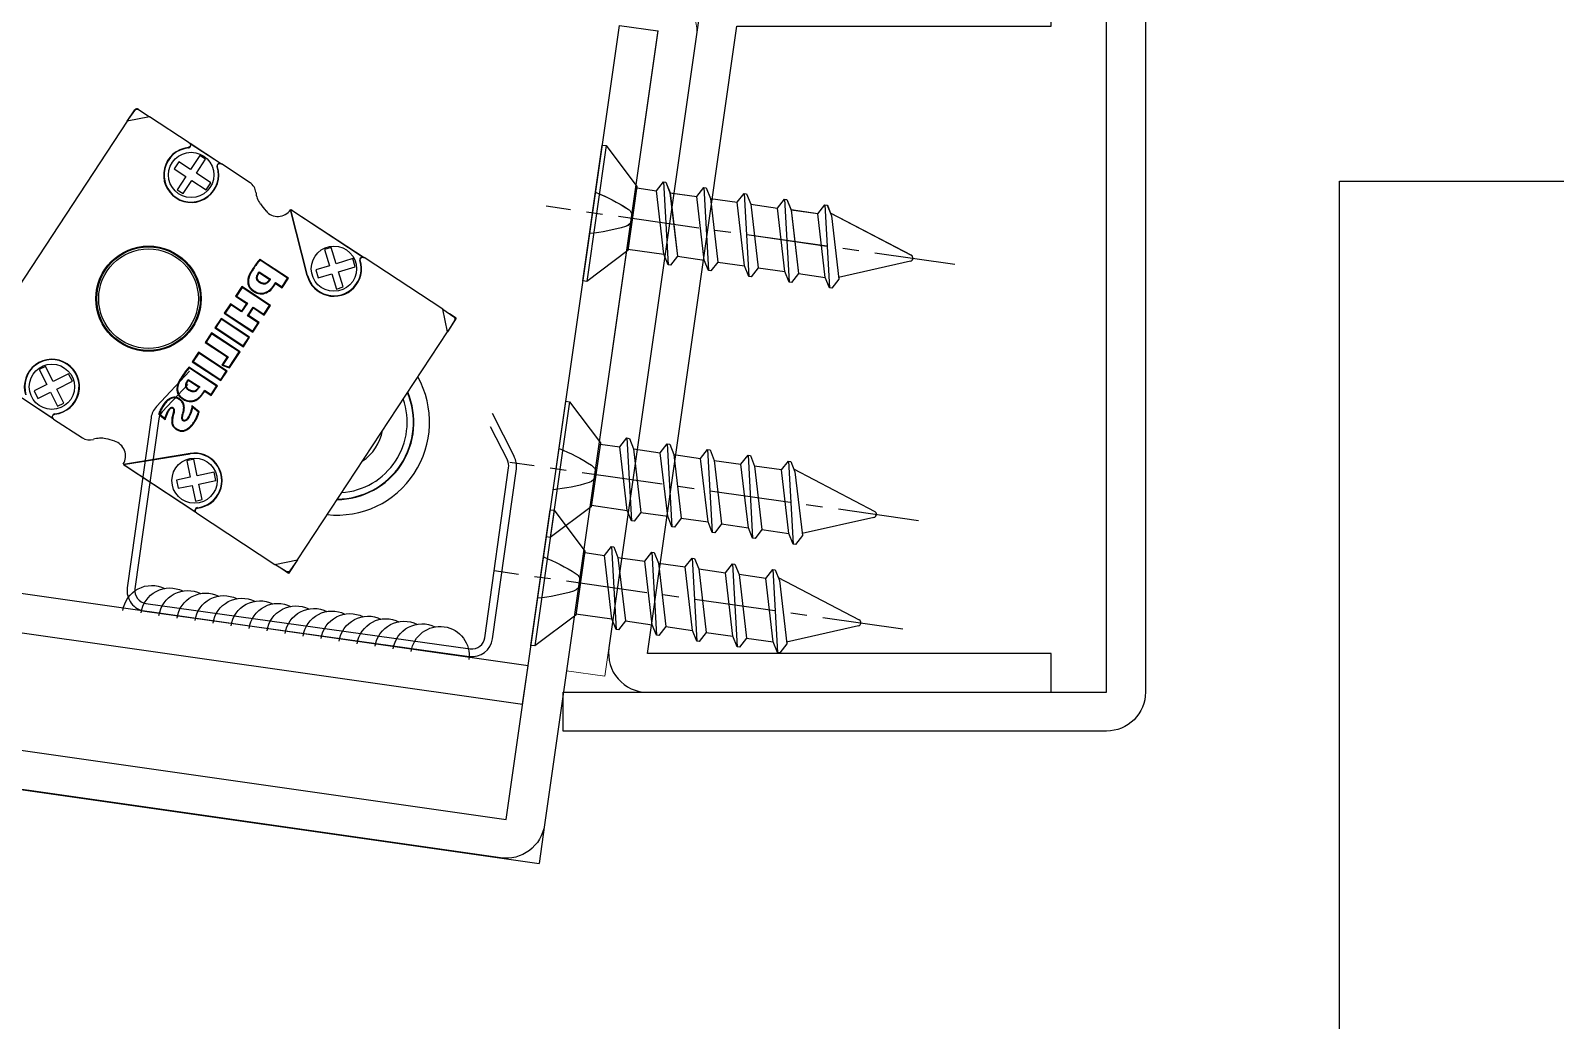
# Model space of a CAD drawing. Extents: x -3378 to 102197, y -3799 to 48702.
# Drawn here: x 58775 to 58892.8, y 17075.7 to 17152.2 of the extents above; entities that cross this region are included whole.
import ezdxf

# ---------------------------------------------------------------- set-up
doc = ezdxf.new("R2010")
doc.units = 0
doc.linetypes.add('CENTER', pattern=[2, 1.25, -0.25, 0.25, -0.25])
for name, color, linetype in [('24WELD', 55, 'Continuous'), ('CENTER', 4, 'CENTER'), ('outline', 255, 'Continuous'), ('螺絲 固定五金 FASTENERS', 124, 'Continuous'), ('螺絲、螺栓', 4, 'Continuous'), ('視覺模型鋁擠型暫替', 4, 'Continuous'), ('金屬面材 METAL PANEL', 2, 'Continuous')]:
    doc.layers.add(name, color=color, linetype=linetype)
doc.layers.add('BCM-ALP', color=7, linetype='Continuous', lineweight=0)

# ---------------------------------------------------------------- blocks, each defined once
blk = doc.blocks.new('*u927')
at = {"layer": 'CENTER', "color": 0, "ltscale": 5}
blk.add_line((28.28, 0), (-3.62, 0), dxfattribs=at)
at = {"layer": '螺絲、螺栓', "color": 0, "linetype": 'ByBlock', "ltscale": 0.2}
for p, q in [((0.3, 5.3), (0.3, -5.3)), ((3.1, 2.5), (3.1, -2.5)), ((3.1, 2.39), (4.64, 2.39)), ((5.08, 3.15), (6.34, -3.15)), ((5.7, 2.39), (7.79, 2.39)), ((8.23, 3.15), (9.49, -3.15)), ((8.85, 2.39), (10.94, 2.39)), ((11.38, 3.15), (12.64, -3.15)), ((12, 2.39), (14.09, 2.39)), ((14.53, 3.15), (15.79, -3.15)), ((17.24, 2.39), (15.15, 2.39)), ((17.68, 3.15), (18.94, -3.15)), ((18.17, 2.61), (24.84, 0.24)), ((24.84, -0.23), (19.52, -2.25)), ((3.1, -2.39), (5.9, -2.39)), ((6.96, -2.39), (9.05, -2.39)), ((10.11, -2.39), (12.2, -2.39)), ((13.26, -2.39), (15.35, -2.39)), ((16.41, -2.39), (18.5, -2.39))]:
    blk.add_line(p, q, dxfattribs=at)
blk.add_lwpolyline([(3.1, -2.5), (0.3, -5.3), (0, -5.3), (0, 5.3), (0.3, 5.3), (3.1, 2.5)], dxfattribs=at)
for points in [[(6.34, -3.15), (5.9, -2.39), (4.64, 2.39), (5.08, 3.15), (5.27, 3.15), (5.7, 2.39), (6.96, -2.39), (6.53, -3.15)], [(9.49, -3.15), (9.05, -2.39), (7.79, 2.39), (8.23, 3.15), (8.42, 3.15), (8.85, 2.39), (10.11, -2.39), (9.68, -3.15)], [(12.64, -3.15), (12.2, -2.39), (10.94, 2.39), (11.38, 3.15), (11.57, 3.15), (12, 2.39), (13.26, -2.39), (12.83, -3.15)], [(15.79, -3.15), (15.35, -2.39), (14.09, 2.39), (14.53, 3.15), (14.72, 3.15), (15.15, 2.39), (16.41, -2.39), (15.98, -3.15)], [(18.94, -3.15), (18.5, -2.39), (17.24, 2.39), (17.68, 3.15), (17.87, 3.15), (18.3, 2.39), (19.56, -2.39), (19.13, -3.15)]]:
    blk.add_lwpolyline(points, close=True, dxfattribs=at)
blk.add_lwpolyline([(0, 1.61, -0.048054), (2.67, 0.68, -0.292428), (3.1, 0, -0.292428), (2.67, -0.68, -0.048054), (0, -1.61, -0.048054)], format="xyb", dxfattribs=at)
blk.add_arc((24.75, 0), 0.252, 292.1627, 69.4623, dxfattribs=at)
blk = doc.blocks.new('*U929')
blk.add_blockref('*u927', (0, 0))
blk = doc.blocks.new('燈座')
for p, q in [((-78.77, 14.27), (-79.2, 11.3)), ((-79.16, 11.3), (0, 0)), ((0.42, 2.97, 0), (0, 0))]:
    blk.add_line(p, q)
at = {"layer": '金屬面材 METAL PANEL', "linetype": 'Continuous'}
for points in [[(9.18, 64.35), (0.42, 2.97, -0.414214), (-2.97, 0.42), (-76.23, 10.88, -0.414214), (-78.77, 14.27), (-77.08, 26.15), (-74.11, 25.73), (-75.59, 15.33, 0.414214), (-74.32, 13.64), (-2.55, 3.39), (6.21, 64.77)], [(-72.55, 15.4), (-71.56, 22.33), (-1.27, 12.3), (-0.85, 15.27), (-71.14, 25.3, 0.414214), (-74.53, 22.76), (-75.52, 15.83)]]:
    blk.add_lwpolyline(points, format="xyb", close=True, dxfattribs=at)
at = {"layer": '螺絲 固定五金 FASTENERS', "rotation": 351.8790730473864}
for p in [(4.14, 50.28, 0), (1.32, 30.48, 0)]:
    blk.add_blockref('*U929', p, dxfattribs=at)
blk = doc.blocks.new('L3燈具')
at = {"color": 133, "linetype": 'Continuous'}
for p, q in [((-14.27, 36.33), (-11.58, 35.06)), ((-14.19, 36.27), (-14.17, 36.24)), ((-11.71, 35.08), (-11.67, 35.08)), ((-5.77, 32.29), (-5.78, 32.29)), ((0.22, 29.42), (0.26, 29.43)), ((-21.69, 13.73), (-24.38, 15.01)), ((-21.76, 13.79), (-21.78, 13.82)), ((-15.87, 10.99), (-15.87, 11)), ((-9.76, 8.08), (-15.72, 10.91)), ((-9.83, 8.14), (-9.86, 8.17))]:
    blk.add_line(p, q, dxfattribs=at)
at = {"color": 165, "linetype": 'Continuous'}
for p, q in [((-13.33, 35.47), (-13.88, 34.3)), ((-12.84, 35.24), (-13.33, 35.47)), ((-14.87, 34.77), (-15.15, 34.18)), ((-15.15, 34.18), (-14.16, 33.71)), ((-13.88, 34.3), (-14.87, 34.77)), ((-13.4, 34.07), (-12.84, 35.24)), ((-14.16, 33.71), (-14.69, 32.6)), ((-14.2, 32.37), (-13.68, 33.48)), ((-13.68, 33.48), (-12.46, 32.9)), ((-12.18, 33.49), (-13.4, 34.07)), ((-12.46, 32.9), (-12.18, 33.49)), ((-14.69, 32.6), (-14.2, 32.37)), ((-3.83, 27.43), (-5.8, 32.27)), ((-3.8, 27.44), (-5.77, 32.29)), ((-2.29, 29.83), (-2.78, 29.6)), ((-2.78, 29.6), (-2.23, 28.42)), ((-1.74, 28.64), (-2.29, 29.83)), ((-2.23, 28.42), (-3.22, 27.96)), ((-0.52, 29.21), (-1.74, 28.64)), ((-1.47, 28.05), (-0.24, 28.62)), ((-0.24, 28.62), (-0.52, 29.21)), ((-8.01, 27.36), (-8.05, 27.38)), ((-5.23, 27.03), (-7.62, 28.16)), ((-7.6, 28.1), (-7.62, 28.16)), ((-5.3, 27.01), (-7.6, 28.1)), ((-7.54, 27.21), (-7.52, 27.14)), ((-7.54, 27.21), (-6.59, 26.76)), ((-7.52, 27.14), (-6.67, 26.73)), ((-3.22, 27.96), (-2.95, 27.37)), ((-2.95, 27.37), (-1.96, 27.83)), ((-1.96, 27.83), (-1.45, 26.71)), ((-0.96, 26.94), (-1.47, 28.05)), ((-6.59, 26.76), (-6.67, 26.73)), ((-6.18, 26.56), (-6.16, 26.49)), ((-6.18, 26.56), (-5.63, 26.3)), ((-6.16, 26.49), (-5.61, 26.23)), ((-5.63, 26.3), (-5.3, 27.01)), ((-5.63, 26.3), (-5.61, 26.23)), ((-5.61, 26.23), (-5.23, 27.03)), ((-5.3, 27.01), (-5.23, 27.03)), ((-1.45, 26.71), (-0.96, 26.94)), ((-8.71, 25.88), (-9.09, 25.08)), ((-9.02, 25.1), (-9.09, 25.08)), ((-9.09, 25.08), (-8.18, 24.65)), ((-8.68, 25.81), (-9.02, 25.1)), ((-9.02, 25.1), (-8.1, 24.67)), ((-6.32, 24.74), (-8.71, 25.88)), ((-8.68, 25.81), (-8.71, 25.88)), ((-6.39, 24.72), (-8.68, 25.81)), ((-9.39, 24.45), (-9.77, 23.65)), ((-9.7, 23.67), (-9.77, 23.65)), ((-9.77, 23.65), (-7.37, 22.51)), ((-9.36, 24.38), (-9.7, 23.67)), ((-9.7, 23.67), (-7.4, 22.58)), ((-8.48, 24.01), (-9.39, 24.45)), ((-9.36, 24.38), (-9.39, 24.45)), ((-8.45, 23.94), (-9.36, 24.38)), ((-8.18, 24.65), (-8.48, 24.01)), ((-8.45, 23.94), (-8.48, 24.01)), ((-8.1, 24.67), (-8.45, 23.94)), ((-8.1, 24.67), (-8.18, 24.65)), ((-7.96, 23.71), (-7.62, 24.44)), ((-7.96, 23.71), (-7.89, 23.74)), ((-7.06, 23.29), (-7.96, 23.71)), ((-7.89, 23.74), (-7.59, 24.37)), ((-6.99, 23.31), (-7.89, 23.74)), ((-7.62, 24.44), (-7.59, 24.37)), ((-7.62, 24.44), (-6.72, 24.01)), ((-7.59, 24.37), (-6.69, 23.94)), ((-6.72, 24.01), (-6.39, 24.72)), ((-6.72, 24.01), (-6.69, 23.94)), ((-6.69, 23.94), (-6.32, 24.74)), ((-6.39, 24.72), (-6.32, 24.74)), ((-9.96, 23.23), (-10.34, 22.43)), ((-10.27, 22.46), (-10.34, 22.43)), ((-10.34, 22.43), (-7.95, 21.3)), ((-9.94, 23.16), (-10.27, 22.46)), ((-10.27, 22.46), (-7.97, 21.37)), ((-7.57, 22.1), (-9.96, 23.23)), ((-9.94, 23.16), (-9.96, 23.23)), ((-7.64, 22.07), (-9.94, 23.16)), ((-7.4, 22.58), (-7.06, 23.29)), ((-7.4, 22.58), (-7.37, 22.51)), ((-7.37, 22.51), (-6.99, 23.31)), ((-7.06, 23.29), (-6.99, 23.31)), ((-10.54, 22.01), (-10.92, 21.21)), ((-10.85, 21.24), (-10.92, 21.21)), ((-10.92, 21.21), (-9.08, 20.34)), ((-10.52, 21.94), (-10.85, 21.24)), ((-10.85, 21.24), (-9.01, 20.37)), ((-8.15, 20.88), (-10.54, 22.01)), ((-10.52, 21.94), (-10.54, 22.01)), ((-8.22, 20.85), (-10.52, 21.94)), ((-7.97, 21.37), (-7.64, 22.07)), ((-7.97, 21.37), (-7.95, 21.3)), ((-7.95, 21.3), (-7.57, 22.1)), ((-7.64, 22.07), (-7.57, 22.1)), ((-11.31, 20.39), (-11.69, 19.59)), ((-11.29, 20.32), (-11.62, 19.62)), ((-8.92, 19.26), (-11.31, 20.39)), ((-11.29, 20.32), (-11.31, 20.39)), ((-8.99, 19.23), (-11.29, 20.32)), ((-9.08, 20.34), (-9.41, 19.66)), ((-9.01, 20.37), (-9.33, 19.7)), ((-9.01, 20.37), (-9.08, 20.34)), ((-8.82, 19.58), (-8.22, 20.85)), ((-8.79, 19.52), (-8.15, 20.88)), ((-8.22, 20.85), (-8.15, 20.88)), ((-9.5, 18.03), (-11.89, 19.16)), ((-11.87, 19.09), (-11.89, 19.16)), ((-9.57, 18), (-11.87, 19.09)), ((-11.62, 19.62), (-11.69, 19.59)), ((-11.69, 19.59), (-9.3, 18.46)), ((-11.62, 19.62), (-9.32, 18.53)), ((-9.33, 19.7), (-9.41, 19.66)), ((-9.41, 19.66), (-8.79, 19.52)), ((-9.33, 19.7), (-8.82, 19.58)), ((-9.32, 18.53), (-8.99, 19.23)), ((-9.3, 18.46), (-8.92, 19.26)), ((-8.99, 19.23), (-8.92, 19.26)), ((-8.82, 19.58), (-8.79, 19.52)), ((-12.28, 18.34), (-12.33, 18.36)), ((-11.81, 18.21), (-11.79, 18.14)), ((-11.81, 18.21), (-10.86, 17.76)), ((-11.79, 18.14), (-10.93, 17.73)), ((-10.86, 17.76), (-10.93, 17.73)), ((-9.9, 17.3), (-9.57, 18)), ((-9.88, 17.23), (-9.5, 18.03)), ((-9.57, 18), (-9.5, 18.03)), ((-9.32, 18.53), (-9.3, 18.46)), ((-22.87, 17.67), (-23.32, 17.36)), ((-23.32, 17.36), (-22.58, 16.29)), ((-22.14, 16.6), (-22.87, 17.67)), ((-21.03, 17.36), (-22.14, 16.6)), ((-21.77, 16.06), (-20.66, 16.83)), ((-20.66, 16.83), (-21.03, 17.36)), ((-10.45, 17.56), (-10.42, 17.49)), ((-10.45, 17.56), (-9.9, 17.3)), ((-10.42, 17.49), (-9.88, 17.23)), ((-9.9, 17.3), (-9.88, 17.23)), ((-22.58, 16.29), (-23.48, 15.68)), ((-23.48, 15.68), (-23.11, 15.14)), ((-23.11, 15.14), (-22.21, 15.76)), ((-22.21, 15.76), (-21.52, 14.75)), ((-21.07, 15.05), (-21.77, 16.06)), ((-12.66, 15.88), (-12.68, 15.84)), ((-11.19, 16.13), (-11.25, 16.23)), ((-10.63, 15.83), (-11.25, 16.23)), ((-10.69, 15.8), (-11.19, 16.13)), ((-10.69, 15.8), (-10.63, 15.83)), ((-21.52, 14.75), (-21.07, 15.05)), ((-13.66, 15.26), (-13.71, 15.24)), ((-13.18, 14.97), (-13.14, 14.88)), ((-11.66, 14.96), (-11.66, 15.01)), ((-15.87, 11.03), (-10.87, 12.57)), ((-15.87, 10.99), (-10.86, 12.53)), ((-10.54, 12.15), (-11.05, 11.96)), ((-11.05, 11.96), (-10.61, 10.74)), ((-10.1, 10.92), (-10.54, 12.15)), ((-10.61, 10.74), (-11.64, 10.37)), ((-8.83, 11.38), (-10.1, 10.92)), ((-9.88, 10.31), (-8.61, 10.77)), ((-8.61, 10.77), (-8.83, 11.38)), ((-11.64, 10.37), (-11.42, 9.76)), ((-11.42, 9.76), (-10.39, 10.13)), ((-10.39, 10.13), (-9.97, 8.97)), ((-9.47, 9.16), (-9.88, 10.31)), ((-9.97, 8.97), (-9.47, 9.16))]:
    blk.add_line(p, q, dxfattribs=at)
for centre, radius in [((-13.78, 33.89), 1.75), ((-1.85, 28.24), 1.75), ((-15.72, 23.96), 4.07), ((-15.72, 23.96), 4), ((-15.72, 23.96), 3.85), ((-22.17, 16.18), 1.75), ((-10.25, 10.52), 1.75)]:
    blk.add_circle(centre, radius, dxfattribs=at)
for centre, radius, start, end in [((-13.78, 33.89), 2.13, 104.2067, 25.0725), ((-13.78, 33.89), 2.1, 103.8351, 25.4441), ((-1.85, 28.24), 2.13, 202.2058, 25.0725), ((-1.85, 28.24), 2.1, 202.2058, 25.4441), ((0.12, 23.37), 9.11, 148.215, 153.8586), ((0.12, 23.37), 9.06, 148.514, 153.8586), ((-4.07, 14.32), 9.2, 148.2538, 153.92), ((-4.07, 14.32), 9.14, 148.5502, 153.92), ((-22.17, 16.18), 2.13, 284.2067, 205.0725), ((-22.17, 16.18), 2.1, 283.8351, 205.4441), ((-7.54, 24.5), 11.13, 236.2835, 239.7949), ((-7.54, 24.5), 11.08, 236.4704, 239.3601), ((-10.25, 10.52), 2.13, 284.2067, 107.0734), ((-10.25, 10.52), 2.1, 283.8351, 107.0734)]:
    blk.add_arc(centre, radius, start, end, dxfattribs=at)
at = {"color": 133, "linetype": 'Continuous'}
for centre, radius, start, end in [((-1.04, 39.42), 10, 224.4646, 228.5497), ((-15.64, 11.09), 0.2, 220.5242, 244.6396)]:
    blk.add_arc(centre, radius, start, end, dxfattribs=at)
at = {"linetype": 'Continuous'}
blk.add_arc((-5.7, 32.05), 0.2, 64.6396, 88.755, dxfattribs=at)
at = {"color": 133, "linetype": 'Continuous', "extrusion": (0, 0, -1)}
for centre, major_axis, start_param, end_param in [((-6.37, 33.03), (1, 0.41), 1.321801, 1.35384), ((-16.82, 10.98), (0.32, -1.04), -1.35384, -1.321801)]:
    blk.add_ellipse(centre, major_axis=major_axis, ratio=0.866113, start_param=start_param, end_param=end_param, dxfattribs=at)
at = {"color": 165, "linetype": 'Continuous'}
for points, knots in [([(-14.27, 36.33), (-14.23, 36.32), (-14.2, 36.29), (-14.16, 36.22), (-14.15, 36.17), (-14.16, 36.09), (-14.17, 36.05), (-14.23, 35.99), (-14.26, 35.97), (-14.3, 35.96)], [0, 0, 0, 0, 0.25, 0.25, 0.5, 0.5, 0.75, 0.75, 1, 1, 1, 1]), ([(-14.28, 35.93), (-14.24, 35.94), (-14.21, 35.96), (-14.15, 36.02), (-14.13, 36.06), (-14.13, 36.14), (-14.14, 36.19), (-14.16, 36.23), (-14.16, 36.24), (-14.17, 36.24)], [0, 0, 0, 0, 0.25, 0.25, 0.5, 0.5, 0.75, 0.75, 0.8056543, 0.8056543, 0.8056543, 0.8056543]), ([(-11.71, 35.08), (-11.72, 35.08), (-11.73, 35.08), (-11.78, 35.07), (-11.82, 35.05), (-11.87, 34.99), (-11.89, 34.95), (-11.91, 34.87), (-11.9, 34.83), (-11.88, 34.79)], [0.1948221, 0.1948221, 0.1948221, 0.1948221, 0.25, 0.25, 0.5, 0.5, 0.75, 0.75, 1, 1, 1, 1]), ([(-11.85, 34.79), (-11.86, 34.83), (-11.87, 34.87), (-11.85, 34.95), (-11.83, 34.99), (-11.78, 35.05), (-11.74, 35.07), (-11.66, 35.08), (-11.62, 35.08), (-11.58, 35.06)], [0, 0, 0, 0, 0.25, 0.25, 0.5, 0.5, 0.75, 0.75, 1, 1, 1, 1]), ([(0.22, 29.42), (0.21, 29.42), (0.2, 29.42), (0.15, 29.41), (0.11, 29.39), (0.06, 29.34), (0.04, 29.3), (0.02, 29.22), (0.03, 29.18), (0.04, 29.14)], [0.1948221, 0.1948221, 0.1948221, 0.1948221, 0.25, 0.25, 0.5, 0.5, 0.75, 0.75, 1, 1, 1, 1]), ([(0.08, 29.14), (0.06, 29.18), (0.06, 29.22), (0.07, 29.3), (0.09, 29.34), (0.15, 29.4), (0.19, 29.42), (0.27, 29.43), (0.31, 29.42), (0.35, 29.41)], [0, 0, 0, 0, 0.25, 0.25, 0.5, 0.5, 0.75, 0.75, 1, 1, 1, 1]), ([(-8.05, 27.38), (-8.2, 27.07), (-8.35, 26.75), (-8.31, 26.23), (-8.25, 26.06), (-8.04, 25.79), (-7.89, 25.7), (-7.57, 25.56), (-7.4, 25.52), (-7.06, 25.53), (-6.9, 25.59), (-6.61, 25.77), (-6.48, 25.89), (-6.3, 26.18), (-6.23, 26.34), (-6.16, 26.49)], [0, 0, 0, 0, 0.25, 0.25, 0.375, 0.375, 0.5, 0.5, 0.625, 0.625, 0.75, 0.75, 0.875, 0.875, 1, 1, 1, 1]), ([(-8.01, 27.36), (-8.02, 27.32), (-8.04, 27.28), (-8.06, 27.23), (-8.07, 27.23), (-8.08, 27.21), (-8.08, 27.2), (-8.1, 27.16), (-8.11, 27.14), (-8.16, 27.02), (-8.19, 26.93), (-8.27, 26.67), (-8.28, 26.5), (-8.25, 26.28), (-8.23, 26.21), (-8.19, 26.11), (-8.18, 26.08), (-8.15, 26.03), (-8.14, 26.02), (-8.12, 25.98), (-8.11, 25.97), (-8.04, 25.89), (-7.98, 25.84), (-7.87, 25.77), (-7.83, 25.74), (-7.76, 25.7), (-7.71, 25.68), (-7.51, 25.59), (-7.35, 25.56), (-7.04, 25.59), (-6.89, 25.65), (-6.72, 25.77), (-6.68, 25.79), (-6.63, 25.84), (-6.61, 25.85), (-6.59, 25.88), (-6.58, 25.89), (-6.56, 25.9), (-6.56, 25.91), (-6.49, 25.98), (-6.44, 26.05), (-6.36, 26.19), (-6.32, 26.26), (-6.25, 26.41), (-6.22, 26.49), (-6.18, 26.56)], [0, 0, 0, 0, 0.03125, 0.03125, 0.039062, 0.039062, 0.046875, 0.046875, 0.0625, 0.0625, 0.125, 0.125, 0.25, 0.25, 0.3125, 0.3125, 0.34375, 0.34375, 0.359375, 0.359375, 0.375, 0.375, 0.4375, 0.4375, 0.46875, 0.46875, 0.5, 0.5, 0.625, 0.625, 0.75, 0.75, 0.78125, 0.78125, 0.796875, 0.796875, 0.804688, 0.804688, 0.8125, 0.8125, 0.875, 0.875, 0.9375, 0.9375, 1, 1, 1, 1]), ([(-6.59, 26.76), (-6.6, 26.75), (-6.6, 26.74), (-6.61, 26.73), (-6.61, 26.72), (-6.62, 26.72), (-6.62, 26.71), (-6.62, 26.71), (-6.62, 26.7), (-6.64, 26.67), (-6.65, 26.65), (-6.69, 26.58), (-6.71, 26.54), (-6.8, 26.43), (-6.85, 26.38), (-6.94, 26.33), (-6.97, 26.32), (-7.01, 26.32), (-7.02, 26.31), (-7.04, 26.31), (-7.05, 26.31), (-7.08, 26.31), (-7.1, 26.31), (-7.16, 26.31), (-7.2, 26.31), (-7.26, 26.33), (-7.28, 26.34), (-7.31, 26.35), (-7.33, 26.35), (-7.35, 26.36), (-7.36, 26.37), (-7.38, 26.37), (-7.39, 26.38), (-7.41, 26.39), (-7.42, 26.39), (-7.45, 26.41), (-7.46, 26.42), (-7.52, 26.45), (-7.55, 26.48), (-7.62, 26.56), (-7.66, 26.62), (-7.68, 26.77), (-7.68, 26.85), (-7.64, 26.99), (-7.62, 27.04), (-7.6, 27.1), (-7.59, 27.11), (-7.58, 27.13), (-7.58, 27.13), (-7.58, 27.13), (-7.58, 27.14), (-7.58, 27.14), (-7.57, 27.15), (-7.56, 27.17), (-7.55, 27.19), (-7.54, 27.21)], [0, 0, 0, 0, 0.015625, 0.015625, 0.023438, 0.023438, 0.027344, 0.027344, 0.03125, 0.03125, 0.0625, 0.0625, 0.125, 0.125, 0.25, 0.25, 0.3125, 0.3125, 0.328125, 0.328125, 0.34375, 0.34375, 0.375, 0.375, 0.4375, 0.4375, 0.46875, 0.46875, 0.484375, 0.484375, 0.5, 0.5, 0.515625, 0.515625, 0.53125, 0.53125, 0.5625, 0.5625, 0.625, 0.625, 0.75, 0.75, 0.875, 0.875, 0.9375, 0.9375, 0.953125, 0.953125, 0.957031, 0.957031, 0.960938, 0.960938, 0.96875, 0.96875, 1, 1, 1, 1]), ([(-6.67, 26.73), (-6.67, 26.73), (-6.67, 26.73), (-6.67, 26.73), (-6.67, 26.73), (-6.68, 26.7), (-6.7, 26.67), (-6.73, 26.61), (-6.76, 26.57), (-6.84, 26.46), (-6.89, 26.42), (-6.96, 26.38), (-6.99, 26.37), (-7.02, 26.37), (-7.03, 26.37), (-7.05, 26.36), (-7.06, 26.36), (-7.08, 26.36), (-7.1, 26.36), (-7.16, 26.36), (-7.19, 26.37), (-7.25, 26.38), (-7.27, 26.39), (-7.3, 26.4), (-7.31, 26.4), (-7.33, 26.41), (-7.34, 26.41), (-7.35, 26.42), (-7.36, 26.43), (-7.38, 26.44), (-7.39, 26.44), (-7.42, 26.45), (-7.44, 26.46), (-7.48, 26.5), (-7.51, 26.52), (-7.58, 26.59), (-7.61, 26.64), (-7.63, 26.77), (-7.63, 26.84), (-7.59, 26.97), (-7.58, 27.02), (-7.55, 27.08), (-7.54, 27.09), (-7.54, 27.1), (-7.53, 27.11), (-7.53, 27.11), (-7.53, 27.11), (-7.53, 27.12), (-7.53, 27.12), (-7.52, 27.13), (-7.52, 27.14), (-7.52, 27.14)], [0, 0, 0, 0, 0.000985, 0.000985, 0.005102, 0.005102, 0.038036, 0.038036, 0.103905, 0.103905, 0.235642, 0.235642, 0.301511, 0.301511, 0.317978, 0.317978, 0.334445, 0.334445, 0.36738, 0.36738, 0.433248, 0.433248, 0.466183, 0.466183, 0.48265, 0.48265, 0.499117, 0.499117, 0.515584, 0.515584, 0.532051, 0.532051, 0.564986, 0.564986, 0.630855, 0.630855, 0.762592, 0.762592, 0.894329, 0.894329, 0.960198, 0.960198, 0.976665, 0.976665, 0.980782, 0.980782, 0.984899, 0.984899, 0.993133, 0.993133, 1, 1, 1, 1]), ([(-12.33, 18.36), (-12.48, 18.06), (-12.62, 17.73), (-12.58, 17.22), (-12.51, 17.05), (-12.3, 16.79), (-12.15, 16.7), (-11.84, 16.55), (-11.67, 16.51), (-11.33, 16.52), (-11.16, 16.58), (-10.73, 16.86), (-10.57, 17.18), (-10.42, 17.49)], [0, 0, 0, 0, 0.25, 0.25, 0.375, 0.375, 0.5, 0.5, 0.625, 0.625, 0.75, 0.75, 1, 1, 1, 1]), ([(-12.28, 18.34), (-12.3, 18.3), (-12.32, 18.27), (-12.34, 18.22), (-12.34, 18.21), (-12.35, 18.2), (-12.35, 18.2), (-12.35, 18.19), (-12.35, 18.19), (-12.36, 18.18), (-12.36, 18.17), (-12.37, 18.14), (-12.39, 18.11), (-12.44, 17.99), (-12.47, 17.9), (-12.54, 17.63), (-12.55, 17.46), (-12.5, 17.17), (-12.44, 17.05), (-12.34, 16.93), (-12.34, 16.92), (-12.32, 16.91), (-12.32, 16.9), (-12.3, 16.88), (-12.28, 16.87), (-12.24, 16.83), (-12.2, 16.8), (-12.13, 16.75), (-12.09, 16.73), (-12.01, 16.69), (-11.97, 16.67), (-11.76, 16.58), (-11.6, 16.56), (-11.3, 16.59), (-11.15, 16.65), (-10.99, 16.76), (-10.97, 16.77), (-10.94, 16.8), (-10.92, 16.81), (-10.88, 16.85), (-10.85, 16.88), (-10.77, 16.97), (-10.72, 17.03), (-10.66, 17.14), (-10.63, 17.18), (-10.6, 17.24), (-10.59, 17.26), (-10.58, 17.29), (-10.57, 17.3), (-10.56, 17.32), (-10.56, 17.33), (-10.52, 17.41), (-10.48, 17.49), (-10.45, 17.56)], [0, 0, 0, 0, 0.03125, 0.03125, 0.039062, 0.039062, 0.041016, 0.041016, 0.042969, 0.042969, 0.046875, 0.046875, 0.0625, 0.0625, 0.125, 0.125, 0.25, 0.25, 0.375, 0.375, 0.382812, 0.382812, 0.390625, 0.390625, 0.40625, 0.40625, 0.4375, 0.4375, 0.46875, 0.46875, 0.5, 0.5, 0.625, 0.625, 0.75, 0.75, 0.765625, 0.765625, 0.78125, 0.78125, 0.8125, 0.8125, 0.875, 0.875, 0.90625, 0.90625, 0.921875, 0.921875, 0.929688, 0.929688, 0.9375, 0.9375, 1, 1, 1, 1]), ([(-10.86, 17.76), (-10.87, 17.75), (-10.87, 17.74), (-10.88, 17.72), (-10.88, 17.72), (-10.88, 17.71), (-10.89, 17.71), (-10.9, 17.67), (-10.91, 17.65), (-10.95, 17.58), (-10.98, 17.53), (-11.06, 17.42), (-11.12, 17.37), (-11.21, 17.32), (-11.24, 17.31), (-11.28, 17.31), (-11.28, 17.31), (-11.29, 17.31), (-11.29, 17.31), (-11.31, 17.3), (-11.32, 17.3), (-11.35, 17.3), (-11.37, 17.3), (-11.47, 17.31), (-11.56, 17.33), (-11.69, 17.39), (-11.73, 17.41), (-11.8, 17.46), (-11.83, 17.49), (-11.9, 17.58), (-11.93, 17.65), (-11.95, 17.77), (-11.95, 17.81), (-11.94, 17.86), (-11.94, 17.87), (-11.93, 17.89), (-11.93, 17.89), (-11.93, 17.9), (-11.93, 17.9), (-11.93, 17.9), (-11.93, 17.91), (-11.93, 17.93), (-11.92, 17.94), (-11.9, 18), (-11.89, 18.04), (-11.86, 18.1), (-11.86, 18.11), (-11.85, 18.13), (-11.85, 18.13), (-11.84, 18.14), (-11.84, 18.15), (-11.83, 18.17), (-11.82, 18.19), (-11.81, 18.21)], [0, 0, 0, 0, 0.015625, 0.015625, 0.023437, 0.023437, 0.03125, 0.03125, 0.0625, 0.0625, 0.125, 0.125, 0.25, 0.25, 0.3125, 0.3125, 0.320312, 0.320312, 0.328125, 0.328125, 0.34375, 0.34375, 0.375, 0.375, 0.5, 0.5, 0.5625, 0.5625, 0.625, 0.625, 0.75, 0.75, 0.8125, 0.8125, 0.828125, 0.828125, 0.832031, 0.832031, 0.835938, 0.835938, 0.84375, 0.84375, 0.875, 0.875, 0.9375, 0.9375, 0.953125, 0.953125, 0.960938, 0.960938, 0.96875, 0.96875, 1, 1, 1, 1]), ([(-10.93, 17.73), (-10.93, 17.73), (-10.94, 17.73), (-10.95, 17.7), (-10.96, 17.67), (-11, 17.6), (-11.02, 17.56), (-11.1, 17.46), (-11.15, 17.41), (-11.23, 17.37), (-11.26, 17.36), (-11.29, 17.36), (-11.29, 17.36), (-11.3, 17.36), (-11.3, 17.36), (-11.31, 17.36), (-11.32, 17.36), (-11.35, 17.36), (-11.37, 17.36), (-11.46, 17.36), (-11.54, 17.38), (-11.66, 17.43), (-11.7, 17.46), (-11.77, 17.5), (-11.79, 17.53), (-11.86, 17.6), (-11.88, 17.66), (-11.89, 17.77), (-11.89, 17.8), (-11.89, 17.85), (-11.89, 17.86), (-11.88, 17.88), (-11.88, 17.88), (-11.88, 17.89), (-11.88, 17.89), (-11.88, 17.89), (-11.88, 17.9), (-11.87, 17.91), (-11.87, 17.93), (-11.85, 17.98), (-11.84, 18.02), (-11.82, 18.07), (-11.81, 18.09), (-11.8, 18.1), (-11.8, 18.11), (-11.8, 18.12), (-11.79, 18.12), (-11.79, 18.13), (-11.79, 18.13), (-11.79, 18.14)], [0, 0, 0, 0, 0.005073, 0.005073, 0.038004, 0.038004, 0.103868, 0.103868, 0.235595, 0.235595, 0.301459, 0.301459, 0.309692, 0.309692, 0.317925, 0.317925, 0.334391, 0.334391, 0.367323, 0.367323, 0.49905, 0.49905, 0.564914, 0.564914, 0.630777, 0.630777, 0.762504, 0.762504, 0.828368, 0.828368, 0.844834, 0.844834, 0.84895, 0.84895, 0.853067, 0.853067, 0.8613, 0.8613, 0.894232, 0.894232, 0.960095, 0.960095, 0.976561, 0.976561, 0.984794, 0.984794, 0.993027, 0.993027, 1, 1, 1, 1]), ([(-11.66, 15.01), (-11.68, 15.01), (-11.69, 15.01), (-11.71, 15.02), (-11.72, 15.02), (-11.72, 15.02), (-11.73, 15.02), (-11.73, 15.02), (-11.73, 15.02), (-11.73, 15.03), (-11.74, 15.03), (-11.75, 15.03), (-11.75, 15.03), (-11.77, 15.04), (-11.77, 15.04), (-11.78, 15.05), (-11.78, 15.05), (-11.78, 15.05), (-11.79, 15.05), (-11.81, 15.07), (-11.82, 15.1), (-11.84, 15.2), (-11.85, 15.27), (-11.84, 15.4), (-11.84, 15.45), (-11.83, 15.52), (-11.82, 15.55), (-11.82, 15.59), (-11.82, 15.59), (-11.81, 15.6), (-11.81, 15.61), (-11.81, 15.61), (-11.81, 15.61), (-11.81, 15.63), (-11.81, 15.64), (-11.79, 15.83), (-11.8, 15.97), (-11.83, 16.09), (-11.83, 16.1), (-11.83, 16.11), (-11.83, 16.11), (-11.83, 16.12), (-11.83, 16.12), (-11.84, 16.15), (-11.85, 16.16), (-11.87, 16.22), (-11.88, 16.25), (-11.93, 16.35), (-11.98, 16.41), (-12.08, 16.51), (-12.14, 16.55), (-12.22, 16.59), (-12.23, 16.6), (-12.25, 16.61), (-12.25, 16.61), (-12.28, 16.62), (-12.29, 16.63), (-12.35, 16.65), (-12.38, 16.66), (-12.56, 16.71), (-12.7, 16.7), (-12.9, 16.62), (-12.96, 16.58), (-13.06, 16.51), (-13.09, 16.49), (-13.13, 16.45), (-13.14, 16.45), (-13.15, 16.43), (-13.16, 16.43), (-13.16, 16.42), (-13.17, 16.42), (-13.18, 16.4), (-13.2, 16.39), (-13.31, 16.27), (-13.38, 16.14), (-13.44, 16.02)], [0, 0, 0, 0, 0.014689, 0.014689, 0.022509, 0.022509, 0.026419, 0.026419, 0.028374, 0.028374, 0.030329, 0.030329, 0.038149, 0.038149, 0.042058, 0.042058, 0.045968, 0.045968, 0.061608, 0.061608, 0.124168, 0.124168, 0.186727, 0.186727, 0.218007, 0.218007, 0.233647, 0.233647, 0.237557, 0.237557, 0.239512, 0.239512, 0.241467, 0.241467, 0.249287, 0.249287, 0.374406, 0.374406, 0.382225, 0.382225, 0.386135, 0.386135, 0.390045, 0.390045, 0.405685, 0.405685, 0.436965, 0.436965, 0.499524, 0.499524, 0.562084, 0.562084, 0.569904, 0.569904, 0.577724, 0.577724, 0.593364, 0.593364, 0.624643, 0.624643, 0.749762, 0.749762, 0.812322, 0.812322, 0.843601, 0.843601, 0.851421, 0.851421, 0.855331, 0.855331, 0.859241, 0.859241, 0.874881, 0.874881, 1, 1, 1, 1]), ([(-11.66, 14.96), (-11.68, 14.96), (-11.7, 14.96), (-11.72, 14.97), (-11.73, 14.97), (-11.74, 14.97), (-11.75, 14.97), (-11.75, 14.97), (-11.75, 14.98), (-11.76, 14.98), (-11.76, 14.98), (-11.77, 14.98), (-11.78, 14.99), (-11.79, 14.99), (-11.79, 14.99), (-11.8, 15), (-11.8, 15), (-11.81, 15), (-11.82, 15.01), (-11.85, 15.04), (-11.87, 15.08), (-11.9, 15.2), (-11.9, 15.27), (-11.89, 15.4), (-11.89, 15.45), (-11.88, 15.53), (-11.87, 15.56), (-11.87, 15.59), (-11.87, 15.6), (-11.87, 15.61), (-11.87, 15.61), (-11.87, 15.62), (-11.86, 15.62), (-11.86, 15.64), (-11.86, 15.65), (-11.84, 15.83), (-11.85, 15.97), (-11.88, 16.08), (-11.88, 16.09), (-11.88, 16.1), (-11.88, 16.1), (-11.88, 16.11), (-11.89, 16.11), (-11.89, 16.13), (-11.9, 16.15), (-11.91, 16.2), (-11.93, 16.23), (-11.98, 16.32), (-12.02, 16.37), (-12.11, 16.47), (-12.17, 16.51), (-12.24, 16.55), (-12.25, 16.55), (-12.27, 16.56), (-12.28, 16.56), (-12.3, 16.57), (-12.32, 16.58), (-12.36, 16.6), (-12.4, 16.61), (-12.56, 16.65), (-12.69, 16.65), (-12.87, 16.57), (-12.94, 16.54), (-13.03, 16.47), (-13.06, 16.45), (-13.1, 16.41), (-13.1, 16.41), (-13.11, 16.4), (-13.12, 16.39), (-13.13, 16.39), (-13.13, 16.38), (-13.14, 16.37), (-13.16, 16.35), (-13.26, 16.24), (-13.33, 16.11), (-13.39, 15.99)], [0, 0, 0, 0, 0.015625, 0.015625, 0.023437, 0.023437, 0.027344, 0.027344, 0.029297, 0.029297, 0.03125, 0.03125, 0.039063, 0.039063, 0.042969, 0.042969, 0.046875, 0.046875, 0.0625, 0.0625, 0.125, 0.125, 0.1875, 0.1875, 0.21875, 0.21875, 0.234375, 0.234375, 0.238281, 0.238281, 0.240234, 0.240234, 0.242188, 0.242188, 0.25, 0.25, 0.375, 0.375, 0.382813, 0.382813, 0.386719, 0.386719, 0.390625, 0.390625, 0.40625, 0.40625, 0.4375, 0.4375, 0.5, 0.5, 0.5625, 0.5625, 0.570312, 0.570312, 0.578125, 0.578125, 0.59375, 0.59375, 0.625, 0.625, 0.75, 0.75, 0.8125, 0.8125, 0.84375, 0.84375, 0.851562, 0.851562, 0.855469, 0.855469, 0.859375, 0.859375, 0.875, 0.875, 1, 1, 1, 1]), ([(-13.44, 16.02), (-13.47, 15.96), (-13.5, 15.9), (-13.55, 15.78), (-13.57, 15.72), (-13.64, 15.54), (-13.68, 15.41), (-13.71, 15.27), (-13.71, 15.26), (-13.71, 15.25), (-13.71, 15.24)], [0, 0, 0, 0, 0.239415, 0.239415, 0.47883, 0.47883, 0.957661, 0.957661, 0.957661, 1, 1, 1, 1]), ([(-13.39, 15.99), (-13.42, 15.94), (-13.45, 15.88), (-13.5, 15.76), (-13.52, 15.7), (-13.59, 15.52), (-13.63, 15.39), (-13.66, 15.26)], [0, 0, 0, 0, 0.25, 0.25, 0.5, 0.5, 1, 1, 1, 1]), ([(-13.18, 14.97), (-13.17, 15.17), (-13.12, 15.36), (-13.04, 15.56), (-13.03, 15.58), (-13.01, 15.62), (-13, 15.64), (-12.99, 15.67), (-12.99, 15.67), (-12.98, 15.68), (-12.98, 15.68), (-12.98, 15.69), (-12.97, 15.7), (-12.96, 15.72), (-12.95, 15.73), (-12.93, 15.77), (-12.92, 15.79), (-12.87, 15.85), (-12.83, 15.88), (-12.78, 15.89), (-12.78, 15.9), (-12.76, 15.9), (-12.76, 15.9), (-12.75, 15.9), (-12.75, 15.9), (-12.74, 15.9), (-12.74, 15.9), (-12.72, 15.9), (-12.69, 15.89), (-12.66, 15.88)], [0, 0, 0, 0, 0.5, 0.5, 0.5625, 0.5625, 0.625, 0.625, 0.632812, 0.632812, 0.640625, 0.640625, 0.65625, 0.65625, 0.6875, 0.6875, 0.75, 0.75, 0.875, 0.875, 0.90625, 0.90625, 0.921875, 0.921875, 0.929688, 0.929688, 0.9375, 0.9375, 1, 1, 1, 1]), ([(-13.14, 14.88), (-13.13, 14.91), (-13.13, 14.93), (-13.13, 14.96), (-13.11, 15.16), (-13.07, 15.34), (-12.99, 15.54), (-12.98, 15.56), (-12.96, 15.6), (-12.95, 15.62), (-12.94, 15.65), (-12.94, 15.65), (-12.94, 15.65), (-12.93, 15.66), (-12.93, 15.67), (-12.93, 15.68), (-12.92, 15.7), (-12.91, 15.71), (-12.89, 15.74), (-12.87, 15.76), (-12.83, 15.81), (-12.8, 15.83), (-12.77, 15.84), (-12.76, 15.84), (-12.75, 15.85), (-12.75, 15.85), (-12.74, 15.85), (-12.74, 15.85), (-12.74, 15.85), (-12.74, 15.85), (-12.73, 15.85), (-12.71, 15.84), (-12.68, 15.84)], [0, 0, 0, 0, 0.066966, 0.066966, 0.066966, 0.534822, 0.534822, 0.593305, 0.593305, 0.651787, 0.651787, 0.659097, 0.659097, 0.666407, 0.666407, 0.681028, 0.681028, 0.710269, 0.710269, 0.768751, 0.768751, 0.885715, 0.885715, 0.914956, 0.914956, 0.929576, 0.929576, 0.936887, 0.936887, 0.944197, 0.944197, 1, 1, 1, 1]), ([(-12.68, 15.84), (-12.67, 15.83), (-12.65, 15.82), (-12.63, 15.78), (-12.62, 15.75), (-12.6, 15.65), (-12.6, 15.55), (-12.61, 15.41), (-12.62, 15.39), (-12.62, 15.37), (-12.62, 15.36), (-12.62, 15.35), (-12.62, 15.34), (-12.63, 15.31), (-12.63, 15.28), (-12.64, 15.2), (-12.65, 15.15), (-12.65, 15.01), (-12.64, 14.92), (-12.63, 14.83), (-12.63, 14.81), (-12.63, 14.79), (-12.63, 14.78), (-12.63, 14.78), (-12.63, 14.78), (-12.63, 14.77), (-12.62, 14.76), (-12.62, 14.74), (-12.62, 14.73), (-12.6, 14.67), (-12.59, 14.62), (-12.52, 14.49), (-12.46, 14.42), (-12.35, 14.33), (-12.31, 14.31), (-12.25, 14.28), (-12.24, 14.28), (-12.22, 14.27), (-12.21, 14.26), (-12.19, 14.25), (-12.18, 14.25), (-12.16, 14.24), (-12.15, 14.23), (-12.05, 14.19), (-11.96, 14.17), (-11.69, 14.16), (-11.52, 14.22), (-11.32, 14.37), (-11.29, 14.4), (-11.24, 14.45), (-11.23, 14.46), (-11.21, 14.48), (-11.21, 14.48), (-11.2, 14.49), (-11.2, 14.49), (-11.2, 14.49), (-11.19, 14.5), (-11.18, 14.51), (-11.17, 14.53), (-11.1, 14.6), (-11.05, 14.67), (-10.96, 14.82), (-10.92, 14.9), (-10.84, 15.07), (-10.8, 15.16), (-10.71, 15.43), (-10.66, 15.61), (-10.64, 15.79), (-10.64, 15.8), (-10.64, 15.81), (-10.63, 15.83)], [0, 0, 0, 0, 0.029187, 0.029187, 0.060268, 0.060268, 0.122429, 0.122429, 0.130199, 0.130199, 0.134084, 0.134084, 0.137969, 0.137969, 0.15351, 0.15351, 0.18459, 0.18459, 0.246752, 0.246752, 0.262292, 0.262292, 0.264234, 0.264234, 0.266177, 0.266177, 0.270062, 0.270062, 0.277832, 0.277832, 0.308913, 0.308913, 0.371074, 0.371074, 0.402154, 0.402154, 0.409925, 0.409925, 0.417695, 0.417695, 0.425465, 0.425465, 0.433235, 0.433235, 0.495396, 0.495396, 0.619718, 0.619718, 0.650799, 0.650799, 0.658569, 0.658569, 0.662454, 0.662454, 0.664397, 0.664397, 0.666339, 0.666339, 0.68188, 0.68188, 0.744041, 0.744041, 0.806202, 0.806202, 0.868363, 0.868363, 0.992685, 0.992685, 0.992685, 1, 1, 1, 1]), ([(-12.66, 15.88), (-12.64, 15.87), (-12.62, 15.85), (-12.58, 15.8), (-12.57, 15.77), (-12.54, 15.65), (-12.54, 15.55), (-12.56, 15.4), (-12.56, 15.39), (-12.57, 15.36), (-12.57, 15.35), (-12.57, 15.34), (-12.57, 15.33), (-12.58, 15.3), (-12.58, 15.27), (-12.59, 15.2), (-12.59, 15.15), (-12.6, 15.01), (-12.59, 14.93), (-12.58, 14.83), (-12.58, 14.81), (-12.58, 14.79), (-12.58, 14.79), (-12.57, 14.79), (-12.57, 14.79), (-12.57, 14.78), (-12.57, 14.77), (-12.57, 14.75), (-12.57, 14.74), (-12.55, 14.68), (-12.54, 14.64), (-12.48, 14.52), (-12.42, 14.46), (-12.32, 14.38), (-12.28, 14.35), (-12.23, 14.33), (-12.22, 14.32), (-12.2, 14.31), (-12.19, 14.31), (-12.17, 14.3), (-12.16, 14.29), (-12.14, 14.29), (-12.13, 14.28), (-12.03, 14.24), (-11.95, 14.22), (-11.7, 14.21), (-11.55, 14.27), (-11.36, 14.41), (-11.32, 14.44), (-11.28, 14.49), (-11.27, 14.5), (-11.25, 14.51), (-11.25, 14.52), (-11.24, 14.52), (-11.24, 14.53), (-11.24, 14.53), (-11.23, 14.53), (-11.22, 14.55), (-11.21, 14.56), (-11.14, 14.64), (-11.1, 14.7), (-11.01, 14.85), (-10.97, 14.93), (-10.89, 15.09), (-10.85, 15.18), (-10.76, 15.44), (-10.71, 15.62), (-10.69, 15.8)], [0, 0, 0, 0, 0.03125, 0.03125, 0.0625, 0.0625, 0.125, 0.125, 0.132812, 0.132812, 0.136719, 0.136719, 0.140625, 0.140625, 0.15625, 0.15625, 0.1875, 0.1875, 0.25, 0.25, 0.265625, 0.265625, 0.267578, 0.267578, 0.269531, 0.269531, 0.273437, 0.273437, 0.28125, 0.28125, 0.3125, 0.3125, 0.375, 0.375, 0.40625, 0.40625, 0.414062, 0.414062, 0.421875, 0.421875, 0.429688, 0.429688, 0.4375, 0.4375, 0.5, 0.5, 0.625, 0.625, 0.65625, 0.65625, 0.664063, 0.664063, 0.667969, 0.667969, 0.669922, 0.669922, 0.671875, 0.671875, 0.6875, 0.6875, 0.75, 0.75, 0.8125, 0.8125, 0.875, 0.875, 1, 1, 1, 1]), ([(-11.25, 16.23), (-11.24, 16.19), (-11.24, 16.16), (-11.24, 16.13), (-11.24, 16.04), (-11.25, 15.94), (-11.27, 15.8), (-11.27, 15.79), (-11.28, 15.76), (-11.28, 15.76), (-11.28, 15.74), (-11.28, 15.74), (-11.29, 15.72), (-11.29, 15.72), (-11.3, 15.67), (-11.31, 15.62), (-11.34, 15.5), (-11.37, 15.42), (-11.41, 15.3), (-11.44, 15.25), (-11.48, 15.17), (-11.51, 15.13), (-11.58, 15.05), (-11.62, 15.02), (-11.66, 15.01)], [0, 0, 0, 0, 0.092296, 0.092296, 0.092296, 0.320564, 0.320564, 0.349097, 0.349097, 0.363364, 0.363364, 0.370497, 0.370497, 0.377631, 0.377631, 0.434698, 0.434698, 0.548831, 0.548831, 0.662965, 0.662965, 0.777099, 0.777099, 1, 1, 1, 1]), ([(-11.19, 16.13), (-11.19, 16.04), (-11.2, 15.93), (-11.22, 15.79), (-11.22, 15.78), (-11.23, 15.75), (-11.23, 15.75), (-11.23, 15.73), (-11.23, 15.73), (-11.23, 15.71), (-11.24, 15.71), (-11.25, 15.65), (-11.26, 15.61), (-11.29, 15.48), (-11.32, 15.41), (-11.37, 15.28), (-11.39, 15.23), (-11.44, 15.14), (-11.46, 15.1), (-11.54, 15), (-11.6, 14.97), (-11.66, 14.96)], [0, 0, 0, 0, 0.25, 0.25, 0.28125, 0.28125, 0.296875, 0.296875, 0.304688, 0.304688, 0.3125, 0.3125, 0.375, 0.375, 0.5, 0.5, 0.625, 0.625, 0.75, 0.75, 1, 1, 1, 1]), ([(-21.67, 14.14), (-21.71, 14.13), (-21.75, 14.11), (-21.8, 14.05), (-21.82, 14.01), (-21.83, 13.92), (-21.82, 13.88), (-21.79, 13.84), (-21.79, 13.83), (-21.78, 13.82)], [0, 0, 0, 0, 0.25, 0.25, 0.5, 0.5, 0.75, 0.75, 0.8056543, 0.8056543, 0.8056543, 0.8056543]), ([(-21.69, 13.73), (-21.72, 13.75), (-21.75, 13.78), (-21.8, 13.85), (-21.8, 13.89), (-21.8, 13.97), (-21.78, 14.01), (-21.73, 14.08), (-21.69, 14.1), (-21.65, 14.11)], [0, 0, 0, 0, 0.25, 0.25, 0.5, 0.5, 0.75, 0.75, 1, 1, 1, 1]), ([(-9.74, 8.49), (-9.78, 8.48), (-9.82, 8.45), (-9.87, 8.39), (-9.89, 8.35), (-9.9, 8.27), (-9.89, 8.23), (-9.87, 8.18), (-9.86, 8.18), (-9.86, 8.17)], [0, 0, 0, 0, 0.25, 0.25, 0.5, 0.5, 0.75, 0.75, 0.8056552, 0.8056552, 0.8056552, 0.8056552]), ([(-9.76, 8.08), (-9.8, 8.1), (-9.83, 8.13), (-9.87, 8.2), (-9.88, 8.24), (-9.87, 8.32), (-9.85, 8.36), (-9.8, 8.42), (-9.76, 8.44), (-9.72, 8.45)], [0, 0, 0, 0, 0.25, 0.25, 0.5, 0.5, 0.75, 0.75, 1, 1, 1, 1])]:
    blk.add_open_spline(points, degree=3, knots=knots, dxfattribs=at)
at = {"layer": 'outline', "color": 133, "linetype": 'Continuous'}
for p, q in [((-19.24, 37.31), (-18.79, 38.26)), ((-19.24, 37.31), (-18.78, 38.23)), ((-18.53, 38.35), (-17.58, 37.9)), ((-18.52, 38.33), (-17.58, 37.9)), ((-14.27, 36.33), (-17.58, 37.9)), ((-19.24, 37.31), (-28.28, 18.24)), ((-11.66, 35.08), (-14.2, 36.28)), ((-9.18, 33.92), (-11.58, 35.06)), ((0.27, 29.42), (-5.77, 32.29)), ((-5.62, 32.23), (0.35, 29.41)), ((6.91, 26.3), (0.35, 29.41)), ((6.91, 26.3), (7.84, 25.84)), ((8.04, 25.76), (7.48, 26.02)), ((8.04, 25.76), (7.51, 24.63)), ((7.93, 25.57), (7.51, 24.63)), ((-1.53, 5.56), (7.51, 24.63)), ((-13.96, 15.78), (-11.8, 18.86)), ((11.8, 18.86), (13.96, 15.78)), ((-13.47, 15.43), (-11.8, 17.82)), ((11.8, 17.82), (13.47, 15.43)), ((-24.29, 14.99), (-21.75, 13.78)), ((-14.25, 14.86), (-14.25, 1.6)), ((-13.65, 14.86), (-13.65, 1.6)), ((13.65, 1.6), (13.65, 14.86)), ((14.25, 1.6), (14.25, 14.86)), ((-21.69, 13.73), (-19.29, 12.6)), ((-15.87, 10.99), (-9.82, 8.13)), ((-9.76, 8.08), (-3.2, 4.97)), ((-2.26, 4.54), (-3.2, 4.97)), ((-1.53, 5.56), (-2.07, 4.43)), ((-1.53, 5.56), (-1.99, 4.64)), ((-2.07, 4.43), (-2.62, 4.71)), ((-12.65, 0.6), (12.65, 0.6)), ((-12.65, 0), (12.65, 0))]:
    blk.add_line(p, q, dxfattribs=at)
at = {"layer": 'outline', "color": 165, "linetype": 'Continuous'}
for p, q in [((-17.58, 37.9), (-19.24, 37.31)), ((7.51, 24.63), (6.91, 26.3)), ((-3.2, 4.97), (-1.53, 5.56))]:
    blk.add_line(p, q, dxfattribs=at)
at = {"layer": 'outline', "color": 133, "linetype": 'Continuous'}
for centre, radius, start, end in [((-18.61, 38.17), 0.2, 64.6396, 154.6396), ((-9.62, 33.02), 1, 13.5416, 64.1686), ((-6.9, 33.68), 1.8, 193.5416, 224.4646), ((-6.87, 32.83), 1.2, 228.5497, 332.4193), ((-12.65, 14.86), 1.6, 145, 180), ((-12.65, 14.86), 1, 145, 180), ((12.65, 14.86), 1, 0, 35), ((12.65, 14.86), 1.6, 0, 35), ((-18.87, 13.5), 1, 245.1106, 295.7376), ((-17.65, 10.98), 1.8, 84.8145, 115.7376), ((-18.39, 2.82), 10, 80.7295, 84.8145), ((-16.98, 11.5), 1.2, 336.8599, 80.7295), ((-12.65, 1.6), 1.6, 180, 270), ((-12.65, 1.6), 1, 180, 270), ((12.65, 1.6), 1.6, 270, 0), ((12.65, 1.6), 1, 270, 0)]:
    blk.add_arc(centre, radius, start, end, dxfattribs=at)
at = {"layer": 'outline', "linetype": 'Continuous'}
for radius, start, end in [(7.18, 272.0199, 37.2059), (3.6, 311.2912, 357.9345)]:
    blk.add_arc((0, 16.51), radius, start, end, dxfattribs=at)
at = {"layer": 'outline', "color": 165, "linetype": 'Continuous'}
for radius, start, end in [(5.97, 278.219, 31.0068), (5.94, 278.4067, 30.819), (5.45, 281.9692, 27.2565)]:
    blk.add_arc((0, 16.51), radius, start, end, dxfattribs=at)
at = {"layer": 'outline', "color": 133, "linetype": 'Continuous', "extrusion": (0, 0, -1)}
for centre, major_axis in [((-18.6, 38.15), (-0.188, -0.067)), ((7.76, 25.66), (-0.067, 0.188)), ((-2.17, 4.72), (0.188, 0.067))]:
    blk.add_ellipse(centre, major_axis=major_axis, ratio=0.966562, start_param=0.78555, end_param=2.356042, dxfattribs=at)
blk = doc.blocks.new('組件01')
at = {"layer": '金屬面材 METAL PANEL', "linetype": 'Continuous'}
blk.add_lwpolyline([(-85.5, 0), (-85.5, -54.5, -0.414214), (-88.5, -57.5), (-130.5, -57.5), (-130.5, -54.5), (-88.5, -54.5), (-88.5, 0)], format="xyb", dxfattribs=at)
blk = doc.blocks.new('*U589')
for centre, end in [((-13.92, -1.52), 294.4496), ((-11.43, -1.25), 294.4496), ((-8.95, -0.98), 294.4496), ((-6.46, -0.71), 294.4496), ((-3.98, -0.43), 6.2397), ((-33.8, -3.7), 294.4496), ((-31.31, -3.42), 294.4496), ((-28.83, -3.15), 294.4496), ((-26.34, -2.88), 294.4496), ((-23.86, -2.61), 294.4496), ((-21.37, -2.34), 294.4496), ((-18.89, -2.07), 294.4496), ((-16.4, -1.79), 294.4496), ((-43.74, -4.78), 294.4496), ((-41.25, -4.51), 294.4496), ((-38.77, -4.24), 294.4496), ((-36.28, -3.97), 294.4496)]:
    blk.add_arc(centre, 4, 186.2397, end)

msp = doc.modelspace()

# ---------------------------------------------------------------- linework, layer by layer
at = {"layer": 'BCM-ALP'}
for p, q in [((58823.442, 17152.24, 0), (58816.379, 17102.741, 0)), ((58826.412, 17151.816, 0), (58819.349, 17102.317, 0)), ((58816.379, 17102.741, 0), (58819.349, 17102.317, 0))]:
    msp.add_line(p, q, dxfattribs=at)
msp.add_arc((58823.442, 17152.24, 0), 3, 351.87907, 81.87907, dxfattribs=at)
at = {"layer": '金屬面材 METAL PANEL', "linetype": 'Continuous', "elevation": 0}
msp.add_lwpolyline([(58853.817, 17104.082), (58822.631, 17104.082), (58829.552, 17152.586), (58853.817, 17152.586), (58853.817, 17155.586), (58829.552, 17155.586, 0.3732834), (58826.582, 17153.01), (58819.661, 17104.505, 0.4563636), (58822.631, 17101.082), (58853.817, 17101.082)], format="xyb", close=True, dxfattribs=at)
at = {"layer": '金屬面材 METAL PANEL', "elevation": 0}
msp.add_lwpolyline([(58876.111, 15598.085), (58876.111, 17140.586), (58946.611, 17140.586), (58946.61, 15598.085)], dxfattribs=at)

# ---------------------------------------------------------------- block references
at = {"layer": '24WELD', "xscale": -0.5625000000000027, "yscale": 0.5625000000000027, "zscale": 0.5625, "rotation": 178.1430628016457}
msp.add_blockref('*U589', (58808.839, 17103.606, 0), dxfattribs=at)
at = {"layer": '螺絲 固定五金 FASTENERS', "rotation": 351.8790730473864}
for p in [(58818.399, 17138.136, 0), (58814.377, 17109.949, 0)]:
    msp.add_blockref('*U929', p, dxfattribs=at)
at = {"layer": '視覺模型鋁擠型暫替', "linetype": 'Continuous', "rotation": 352.0386746788479}
msp.add_blockref('L3燈具', (58796.332, 17105.602, 0), dxfattribs=at)
at = {"layer": '視覺模型鋁擠型暫替', "linetype": 'Continuous'}
for name, p in [('組件01', (58946.611, 17155.585)), ('燈座', (58814.255, 17087.857, 0))]:
    msp.add_blockref(name, p, dxfattribs=at)

doc.saveas('drawing.dxf')
